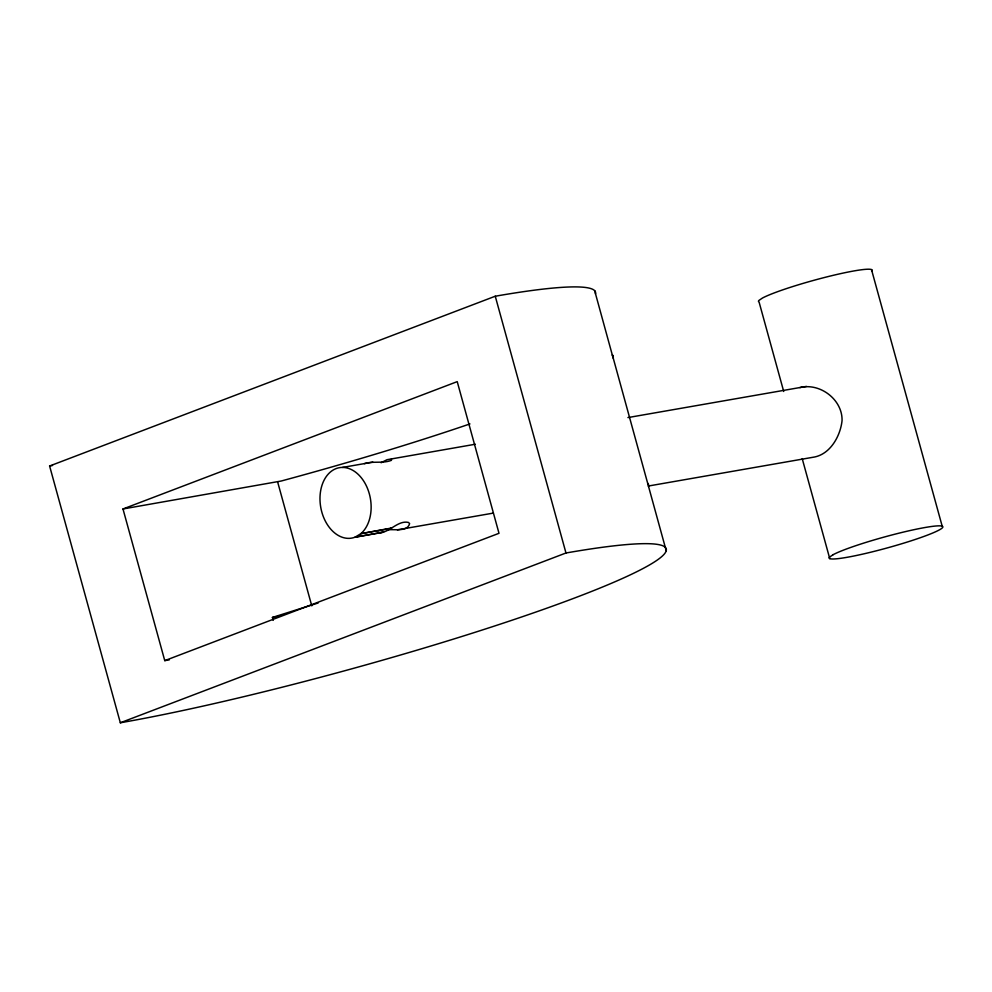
<?xml version="1.0" encoding="UTF-8"?>
<svg xmlns="http://www.w3.org/2000/svg" width="992" height="992" viewBox="0 0 992 992"><rect width="100%" height="100%" fill="white"/><g stroke="black" fill="none" stroke-linecap="round" stroke-linejoin="round"><path stroke-width="1.49" d="M378.262 532.394C388.343 534.279 397.457 519.783 408.506 522.462L409.609 523.615C407.39 532.431 393.551 528.711 386.719 529.964M381.102 462.743L386.992 459.705L475.366 444.23M495.256 296.224L565.973 552.99A335.11 32.116 -15.4 0 1 577.245 596.998A335.11 32.116 -15.4 0 1 120.33 722.771L49.6 466.004L495.256 296.224A335.11 32.116 -15.4 0 1 595.485 293.93M122.983 508.97L457.225 381.635L499.001 533.299L164.759 660.635L122.983 508.97L281.158 481.033A335.11 32.116 -15.4 0 0 469.96 423.919M120.33 722.771L565.973 552.99M273.222 620.347L272.428 617.433L318.159 603M391.716 527.992L360.852 533.684L355.024 537.193A35.749 25.209 80.1 0 1 320.019 496.632A35.749 25.209 80.1 0 1 357.678 473.891A35.749 25.209 80.1 0 1 360.852 533.684L391.17 528.389M364.337 463.661C373.166 460.834 382.738 463.723 391.406 460.35L391.456 458.874M799.874 387.599C819.925 382.453 842.716 399.652 842.047 420.732C840.298 436.455 829.907 454.981 812.832 457.3L648.483 486.006M383.644 532.047L355.024 537.193L383.247 532.27M342.562 467.418L372.856 462.123M627.924 417.582L806.422 386.409M397.37 529.852L493.247 513.112M272.428 617.433L279.942 616.119M164.759 660.635L169.322 659.841M666.215 550.696L612.337 354.863A335.11 32.116 -15.4 0 1 613.168 358.112L594.654 290.668M871.509 269.601L942.202 526.244M783.717 391.48L759.054 301.952A58.912 5.642 -15.4 0 1 758.855 300.489L762.501 298.009A58.912 5.642 -15.4 0 1 829.238 276.297A58.912 5.642 -15.4 0 1 871.708 271.076M802.206 458.626L829.746 558.595M277.648 481.963L311.773 605.864M52.502 465.496A335.11 32.116 -15.4 0 1 49.6 466.004M647.702 483.24A335.11 32.116 -15.4 0 1 648.532 486.502M833.181 554.652L829.548 557.12A58.912 5.642 -15.4 0 0 903.799 543.12A58.912 5.642 -15.4 0 0 927.334 527.124A58.912 5.642 -15.4 0 0 833.181 554.652"/></g></svg>
